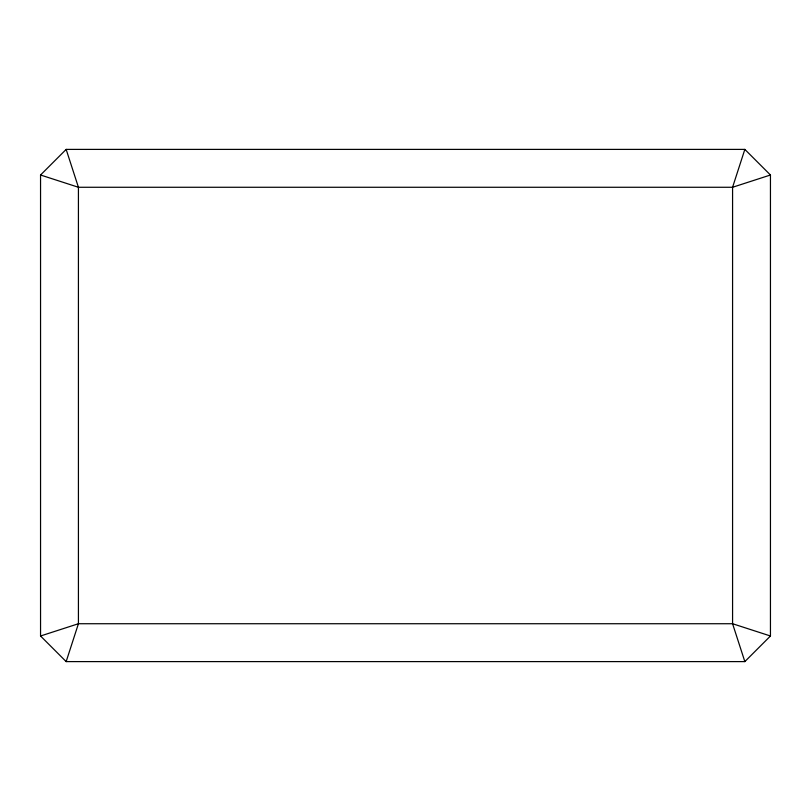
<?xml version="1.0" encoding="UTF-8"?>
<svg xmlns="http://www.w3.org/2000/svg" width="811" height="811" viewBox="0 0 811 811"><rect width="100%" height="100%" fill="white"/><g stroke="black" fill="none" stroke-linecap="round" stroke-linejoin="round"><path stroke-width="1.22" d="M66.157 661.604L78.424 623.73L78.424 187.27L66.157 149.396L744.843 149.396L770.45 175.004L770.45 635.996L744.843 661.604L66.157 661.604L40.55 635.996L40.55 175.004L66.157 149.396M744.843 149.396L732.576 187.27L732.576 623.73L744.843 661.604M770.45 175.004L732.576 187.27L78.424 187.27L40.55 175.004M40.55 635.996L78.424 623.73L732.576 623.73L770.45 635.996"/></g></svg>
